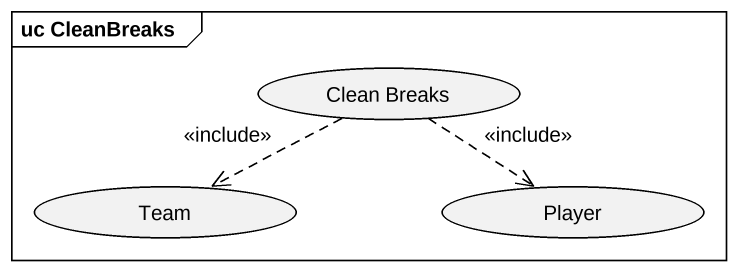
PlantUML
@startuml
mainframe uc CleanBreaks
usecase "Clean Breaks" as Clean_Breaks
usecase Team
usecase Player
Clean_Breaks .left.> Team : <<include>>
Clean_Breaks ..> Player : <<include>>
@enduml
